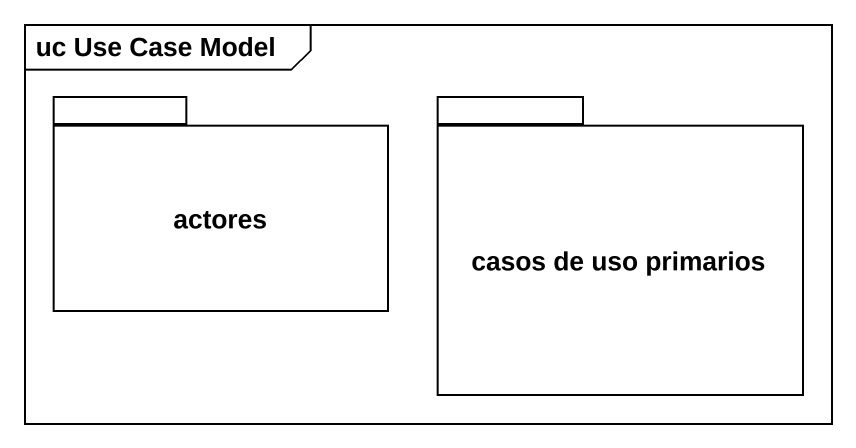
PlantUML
@startuml
mainframe uc Use Case Model
package actores {
}
package "casos de uso primarios" as casos_de_uso_primarios {
}
@enduml
